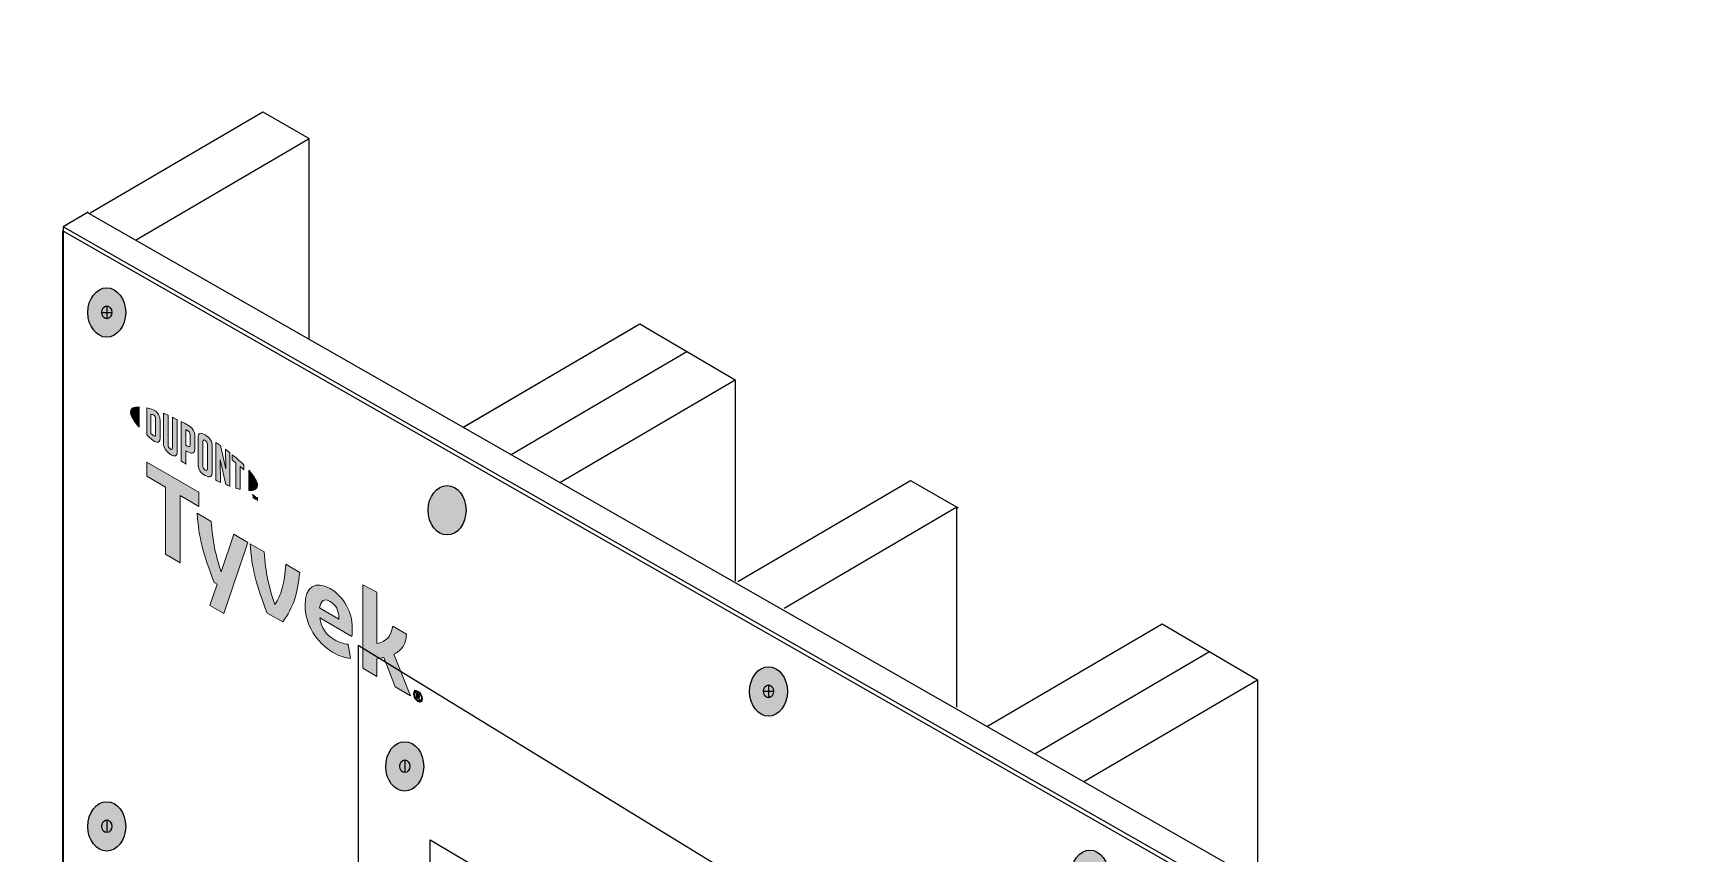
# Model space of a CAD drawing. Extents: x -1337 to 5791, y -3809 to 1769.
# Drawn here: x 4244.8 to 4566.9, y -1830.8 to -1672 of the extents above; entities that cross this region are included whole.
import ezdxf

# ---------------------------------------------------------------- set-up
doc = ezdxf.new("R2010")
doc.units = 0
doc.header["$MEASUREMENT"] = 0
doc.linetypes.add('AI-Linetype-60', pattern=[27, 18, -9])
doc.linetypes.add('AI-Linetype-63', pattern=[27, 18, -9])
for name, color, linetype, lineweight in [('G-ANNO-TTLB', 7, 'Continuous', 0), ('TYVEK', 7, 'Continuous', 0), ('WALL SCRATCH', 7, 'Continuous', 0), ('X-REF - TRACED', 7, 'Continuous', 0)]:
    doc.layers.add(name, color=color, linetype=linetype, lineweight=lineweight)

# ---------------------------------------------------------------- blocks, each defined once
blk = doc.blocks.new('Block_286')
at = {"layer": 'WALL SCRATCH', "true_color": 0x003b71, "transparency": 33554687}
h = blk.add_hatch(color=156, dxfattribs=at)
h.dxf.hatch_style = 2
edge = h.paths.add_edge_path()
edge.add_ellipse((4316.69, -1916.64), major_axis=(0, 4.78), ratio=0.766948, start_angle=0, end_angle=360)
at = {"layer": 'WALL SCRATCH', "color": 18, "lineweight": 25, "true_color": 0x080808}
for p, q in [((4316.69, -1915.38), (4316.69, -1917.84)), ((4315.72, -1916.61), (4317.67, -1916.61))]:
    blk.add_line(p, q, dxfattribs=at)
at = {"layer": 'WALL SCRATCH', "color": 8, "lineweight": 25, "true_color": 0x808080}
blk.add_lwpolyline([(4316.18, -1912.22)], dxfattribs=at)
at = {"layer": 'WALL SCRATCH', "color": 18, "lineweight": 25, "true_color": 0x000000}
blk.add_ellipse((4316.69, -1916.64), major_axis=(0, 4.78), ratio=0.766948, dxfattribs=at)
at = {"layer": 'WALL SCRATCH', "color": 18, "lineweight": 25, "true_color": 0x080808}
blk.add_ellipse((4316.69, -1916.61), major_axis=(0, 1.23), ratio=0.788846, dxfattribs=at)
blk = doc.blocks.new('Block_287')
at = {"layer": 'WALL SCRATCH', "true_color": 0x003b71, "transparency": 33554687}
h = blk.add_hatch(color=156, dxfattribs=at)
h.dxf.hatch_style = 2
edge = h.paths.add_edge_path()
edge.add_ellipse((4316.69, -1813.87), major_axis=(0, 4.78), ratio=0.766948, start_angle=0, end_angle=360)
at = {"layer": 'WALL SCRATCH', "color": 18, "lineweight": 25, "true_color": 0x080808}
blk.add_line((4316.69, -1812.6), (4316.69, -1815.07), dxfattribs=at)
at = {"layer": 'WALL SCRATCH', "color": 18, "lineweight": 25, "true_color": 0x000000}
blk.add_ellipse((4316.69, -1813.87), major_axis=(0, 4.78), ratio=0.766948, dxfattribs=at)
at = {"layer": 'WALL SCRATCH', "color": 18, "lineweight": 25, "true_color": 0x080808}
blk.add_ellipse((4316.69, -1813.84), major_axis=(0, 1.23), ratio=0.788846, dxfattribs=at)
blk = doc.blocks.new('Block_288')
at = {"layer": 'WALL SCRATCH', "true_color": 0x003b71, "transparency": 33554687}
h = blk.add_hatch(color=156, dxfattribs=at)
h.dxf.hatch_style = 2
edge = h.paths.add_edge_path()
edge.add_spline(control_points=[(4316.69, -2024.2), (4318.27, -2024.2), (4319.61, -2022.9), (4320.13, -2021.07), (4320.13, -2021.07), (4315.72, -2014.8), (4315.72, -2014.8), (4314.17, -2015.36), (4313.03, -2017.21), (4313.03, -2019.41), (4313.03, -2022.05), (4314.67, -2024.2), (4316.69, -2024.2)], knot_values=[0, 0, 0, 0, 1, 1, 1, 2, 2, 2, 3, 3, 3, 4, 4, 4, 4], degree=3, periodic=0)
at = {"layer": 'WALL SCRATCH', "color": 18, "lineweight": 25, "true_color": 0x080808}
for p, q in [((4315.72, -2019.38), (4317.67, -2019.38)), ((4316.69, -2018.15), (4316.69, -2020.62))]:
    blk.add_line(p, q, dxfattribs=at)
at = {"layer": 'WALL SCRATCH', "color": 8, "lineweight": 25, "true_color": 0x808080}
blk.add_lwpolyline([(4316.18, -2024.53)], dxfattribs=at)
at = {"layer": 'WALL SCRATCH', "color": 18, "lineweight": 25, "true_color": 0x080808}
blk.add_ellipse((4316.69, -2019.38), major_axis=(0, 1.23), ratio=0.788846, dxfattribs=at)
at = {"layer": 'WALL SCRATCH', "color": 18, "lineweight": 25, "true_color": 0x000000}
blk.add_open_spline([(4316.69, -2024.2), (4318.27, -2024.2), (4319.61, -2022.9), (4320.13, -2021.07), (4320.13, -2021.07), (4315.72, -2014.8), (4315.72, -2014.8), (4314.17, -2015.36), (4313.03, -2017.21), (4313.03, -2019.41), (4313.03, -2022.05), (4314.67, -2024.2), (4316.69, -2024.2)], degree=3, knots=[0, 0, 0, 0, 1, 1, 1, 2, 2, 2, 3, 3, 3, 4, 4, 4, 4], dxfattribs=at)
blk = doc.blocks.new('Block_285')
at = {"layer": 'WALL SCRATCH'}
for name in ['Block_287', 'Block_286', 'Block_288']:
    blk.add_blockref(name, (0, 0), dxfattribs=at)
blk = doc.blocks.new('Block_284')
at = {"layer": 'WALL SCRATCH'}
blk.add_blockref('Block_285', (0, 0), dxfattribs=at)
blk = doc.blocks.new('Block_299')
at = {"layer": 'WALL SCRATCH', "true_color": 0x003b71, "transparency": 33554687}
h = blk.add_hatch(color=156, dxfattribs=at)
h.dxf.hatch_style = 2
edge = h.paths.add_edge_path()
edge.add_ellipse((4316.69, -1916.64), major_axis=(0, 4.78), ratio=0.766948, start_angle=0, end_angle=360)
at = {"layer": 'WALL SCRATCH', "color": 18, "lineweight": 25, "true_color": 0x080808}
for p, q in [((4316.69, -1915.38), (4316.69, -1917.84)), ((4315.72, -1916.61), (4317.67, -1916.61))]:
    blk.add_line(p, q, dxfattribs=at)
at = {"layer": 'WALL SCRATCH', "color": 8, "lineweight": 25, "true_color": 0x808080}
blk.add_lwpolyline([(4316.18, -1912.22)], dxfattribs=at)
at = {"layer": 'WALL SCRATCH', "color": 18, "lineweight": 25, "true_color": 0x000000}
blk.add_ellipse((4316.69, -1916.64), major_axis=(0, 4.78), ratio=0.766948, dxfattribs=at)
at = {"layer": 'WALL SCRATCH', "color": 18, "lineweight": 25, "true_color": 0x080808}
blk.add_ellipse((4316.69, -1916.61), major_axis=(0, 1.23), ratio=0.788846, dxfattribs=at)
blk = doc.blocks.new('Block_300')
at = {"layer": 'WALL SCRATCH', "true_color": 0x003b71, "transparency": 33554687}
h = blk.add_hatch(color=156, dxfattribs=at)
h.dxf.hatch_style = 2
edge = h.paths.add_edge_path()
edge.add_ellipse((4316.69, -1813.87), major_axis=(0, 4.78), ratio=0.766948, start_angle=0, end_angle=360)
at = {"layer": 'WALL SCRATCH', "color": 18, "lineweight": 25, "true_color": 0x080808}
blk.add_line((4316.69, -1812.6), (4316.69, -1815.07), dxfattribs=at)
at = {"layer": 'WALL SCRATCH', "color": 18, "lineweight": 25, "true_color": 0x000000}
blk.add_ellipse((4316.69, -1813.87), major_axis=(0, 4.78), ratio=0.766948, dxfattribs=at)
at = {"layer": 'WALL SCRATCH', "color": 18, "lineweight": 25, "true_color": 0x080808}
blk.add_ellipse((4316.69, -1813.84), major_axis=(0, 1.23), ratio=0.788846, dxfattribs=at)
blk = doc.blocks.new('Block_301')
at = {"layer": 'WALL SCRATCH', "true_color": 0x003b71, "transparency": 33554687}
h = blk.add_hatch(color=156, dxfattribs=at)
h.dxf.hatch_style = 2
edge = h.paths.add_edge_path()
edge.add_spline(control_points=[(4316.69, -2024.2), (4318.27, -2024.2), (4319.61, -2022.9), (4320.13, -2021.07), (4320.13, -2021.07), (4315.72, -2014.8), (4315.72, -2014.8), (4314.17, -2015.36), (4313.03, -2017.21), (4313.03, -2019.41), (4313.03, -2022.05), (4314.67, -2024.2), (4316.69, -2024.2)], knot_values=[0, 0, 0, 0, 1, 1, 1, 2, 2, 2, 3, 3, 3, 4, 4, 4, 4], degree=3, periodic=0)
at = {"layer": 'WALL SCRATCH', "color": 18, "lineweight": 25, "true_color": 0x080808}
for p, q in [((4315.72, -2019.38), (4317.67, -2019.38)), ((4316.69, -2018.15), (4316.69, -2020.62))]:
    blk.add_line(p, q, dxfattribs=at)
at = {"layer": 'WALL SCRATCH', "color": 8, "lineweight": 25, "true_color": 0x808080}
blk.add_lwpolyline([(4316.18, -2024.53)], dxfattribs=at)
at = {"layer": 'WALL SCRATCH', "color": 18, "lineweight": 25, "true_color": 0x080808}
blk.add_ellipse((4316.69, -2019.38), major_axis=(0, 1.23), ratio=0.788846, dxfattribs=at)
at = {"layer": 'WALL SCRATCH', "color": 18, "lineweight": 25, "true_color": 0x000000}
blk.add_open_spline([(4316.69, -2024.2), (4318.27, -2024.2), (4319.61, -2022.9), (4320.13, -2021.07), (4320.13, -2021.07), (4315.72, -2014.8), (4315.72, -2014.8), (4314.17, -2015.36), (4313.03, -2017.21), (4313.03, -2019.41), (4313.03, -2022.05), (4314.67, -2024.2), (4316.69, -2024.2)], degree=3, knots=[0, 0, 0, 0, 1, 1, 1, 2, 2, 2, 3, 3, 3, 4, 4, 4, 4], dxfattribs=at)
blk = doc.blocks.new('Block_298')
at = {"layer": 'WALL SCRATCH'}
for name in ['Block_300', 'Block_299', 'Block_301']:
    blk.add_blockref(name, (0, 0), dxfattribs=at)
blk = doc.blocks.new('Block_297')
at = {"layer": 'WALL SCRATCH'}
blk.add_blockref('Block_298', (0, 0), dxfattribs=at)
blk = doc.blocks.new('Block_573')
at = {"layer": 'TYVEK', "true_color": 0x003b71, "transparency": 33554687}
h = blk.add_hatch(color=156, dxfattribs=at)
h.dxf.hatch_style = 2
edge = h.paths.add_edge_path()
edge.add_ellipse((4449.29, -1834.86), major_axis=(0, 4.78), ratio=0.766948, start_angle=0, end_angle=360)
at = {"layer": 'TYVEK', "color": 18, "lineweight": 25, "true_color": 0x000000}
for p, q in [((4448.32, -1834.83), (4450.26, -1834.83)), ((4449.29, -1833.59), (4449.29, -1836.06))]:
    blk.add_line(p, q, dxfattribs=at)
for centre, major_axis, ratio in [((4449.29, -1834.86), (0, 4.78), 0.766948), ((4449.29, -1834.83), (0, 1.23), 0.788846)]:
    blk.add_ellipse(centre, major_axis=major_axis, ratio=ratio, dxfattribs=at)
blk = doc.blocks.new('Block_574')
at = {"layer": 'TYVEK', "true_color": 0x003b71, "transparency": 33554687}
h = blk.add_hatch(color=156, dxfattribs=at)
h.dxf.hatch_style = 2
edge = h.paths.add_edge_path()
edge.add_ellipse((4387.09, -1799.37), major_axis=(0, 4.78), ratio=0.766948, start_angle=0, end_angle=360)
at = {"layer": 'TYVEK', "color": 18, "lineweight": 25, "true_color": 0x000000}
for p, q in [((4386.12, -1799.34), (4388.06, -1799.34)), ((4387.09, -1798.11), (4387.09, -1800.58))]:
    blk.add_line(p, q, dxfattribs=at)
blk.add_lwpolyline([(4386.58, -1795.01)], dxfattribs=at)
for centre, major_axis, ratio in [((4387.09, -1799.37), (0, 4.78), 0.766948), ((4387.09, -1799.34), (0, 1.23), 0.788846)]:
    blk.add_ellipse(centre, major_axis=major_axis, ratio=ratio, dxfattribs=at)
blk = doc.blocks.new('Block_575')
at = {"layer": 'TYVEK', "true_color": 0x003b71, "transparency": 33554687}
h = blk.add_hatch(color=156, dxfattribs=at)
h.dxf.hatch_style = 2
edge = h.paths.add_edge_path()
edge.add_ellipse((4259.02, -1726.03), major_axis=(0, 4.78), ratio=0.766948, start_angle=0, end_angle=360)
at = {"layer": 'TYVEK', "color": 18, "lineweight": 25, "true_color": 0x000000}
for p, q in [((4258.05, -1726), (4260, -1726)), ((4259.02, -1724.76), (4259.02, -1727.23))]:
    blk.add_line(p, q, dxfattribs=at)
for centre, major_axis, ratio in [((4259.02, -1726.03), (0, 4.78), 0.766948), ((4259.02, -1726), (0, 1.23), 0.788846)]:
    blk.add_ellipse(centre, major_axis=major_axis, ratio=ratio, dxfattribs=at)
blk = doc.blocks.new('Block_578')
at = {"layer": 'TYVEK', "true_color": 0x003b71, "transparency": 33554687}
h = blk.add_hatch(color=156, dxfattribs=at)
h.dxf.hatch_style = 2
edge = h.paths.add_edge_path()
edge.add_ellipse((4259.02, -1825.48), major_axis=(0, 4.78), ratio=0.766948, start_angle=0, end_angle=360)
at = {"layer": 'TYVEK', "color": 18, "lineweight": 25, "true_color": 0x000000}
blk.add_line((4259.02, -1824.22), (4259.02, -1826.69), dxfattribs=at)
for centre, major_axis, ratio in [((4259.02, -1825.48), (0, 4.78), 0.766948), ((4259.02, -1825.45), (0, 1.23), 0.788846)]:
    blk.add_ellipse(centre, major_axis=major_axis, ratio=ratio, dxfattribs=at)
blk = doc.blocks.new('Block_807')
at = {"layer": 'X-REF - TRACED', "true_color": 0x848484, "transparency": 33554687}
h = blk.add_hatch(color=252, dxfattribs=at)
h.dxf.hatch_style = 2
edge = h.paths.add_edge_path()
edge.add_spline(control_points=[(4263.61, -1745.28), (4263.61, -1746), (4264.22, -1747.03), (4265.28, -1748.23), (4265.28, -1748.23), (4265.28, -1744.29), (4265.28, -1744.29), (4264.22, -1744.25), (4263.61, -1744.56), (4263.61, -1745.28)], knot_values=[0, 0, 0, 0, 1, 1, 1, 2, 2, 2, 3, 3, 3, 3], degree=3, periodic=0)
h = blk.add_hatch(color=252, dxfattribs=at)
h.dxf.hatch_style = 2
edge = h.paths.add_edge_path()
edge.add_spline(control_points=[(4268.49, -1749.71), (4268.49, -1750.01), (4268.33, -1750.02), (4268.14, -1749.91), (4267.99, -1749.83), (4267.77, -1749.63), (4267.58, -1749.47), (4267.58, -1749.47), (4267.58, -1745.7), (4267.58, -1745.7), (4267.77, -1745.75), (4267.99, -1745.82), (4268.14, -1745.91), (4268.33, -1746.02), (4268.49, -1746.21), (4268.49, -1746.51), (4268.49, -1746.51), (4268.49, -1749.71), (4268.49, -1749.71)], knot_values=[0, 0, 0, 0, 1, 1, 1, 2, 2, 2, 3, 3, 3, 4, 4, 4, 5, 5, 5, 6, 6, 6, 6], degree=3, periodic=0)
edge = h.paths.add_edge_path()
edge.add_spline(control_points=[(4268.27, -1744.99), (4267.97, -1744.82), (4267.54, -1744.67), (4266.76, -1744.5), (4266.76, -1744.5), (4266.76, -1749.72), (4266.76, -1749.72), (4267.44, -1750.36), (4267.97, -1750.8), (4268.27, -1750.97), (4268.95, -1751.37), (4269.34, -1751.11), (4269.34, -1750.34), (4269.34, -1750.34), (4269.34, -1746.87), (4269.34, -1746.87), (4269.34, -1746.09), (4268.95, -1745.39), (4268.27, -1744.99)], knot_values=[0, 0, 0, 0, 1, 1, 1, 2, 2, 2, 3, 3, 3, 4, 4, 4, 5, 5, 5, 6, 6, 6, 6], degree=3, periodic=0)
h = blk.add_hatch(color=252, dxfattribs=at)
h.dxf.hatch_style = 2
edge = h.paths.add_edge_path()
edge.add_spline(control_points=[(4271.73, -1752.2), (4271.73, -1752.5), (4271.64, -1752.64), (4271.31, -1752.4), (4270.99, -1752.17), (4270.9, -1751.96), (4270.9, -1751.6), (4270.9, -1751.6), (4270.9, -1745.92), (4270.9, -1745.92), (4270.69, -1745.82), (4270.21, -1745.62), (4270, -1745.54), (4270, -1745.54), (4270, -1751.29), (4270, -1751.29), (4270, -1752.21), (4270.39, -1752.79), (4271.31, -1753.44), (4272.15, -1754.04), (4272.67, -1753.85), (4272.67, -1752.83), (4272.67, -1752.83), (4272.67, -1746.75), (4272.67, -1746.75), (4272.49, -1746.66), (4271.92, -1746.38), (4271.73, -1746.3), (4271.73, -1746.3), (4271.73, -1752.2), (4271.73, -1752.2)], knot_values=[0, 0, 0, 0, 1, 1, 1, 2, 2, 2, 3, 3, 3, 4, 4, 4, 5, 5, 5, 6, 6, 6, 7, 7, 7, 8, 8, 8, 9, 9, 9, 10, 10, 10, 10], degree=3, periodic=0)
h = blk.add_hatch(color=252, dxfattribs=at)
h.dxf.hatch_style = 2
edge = h.paths.add_edge_path()
edge.add_spline(control_points=[(4275.15, -1751.67), (4275.15, -1752), (4275.05, -1752.11), (4274.67, -1751.89), (4274.67, -1751.89), (4274.34, -1751.7), (4274.34, -1751.7), (4274.34, -1751.7), (4274.34, -1748.68), (4274.34, -1748.68), (4274.49, -1748.76), (4274.57, -1748.8), (4274.65, -1748.85), (4275.07, -1749.09), (4275.15, -1749.32), (4275.15, -1749.65), (4275.15, -1749.65), (4275.15, -1751.67), (4275.15, -1751.67)], knot_values=[0, 0, 0, 0, 1, 1, 1, 2, 2, 2, 3, 3, 3, 4, 4, 4, 5, 5, 5, 6, 6, 6, 6], degree=3, periodic=0)
edge = h.paths.add_edge_path()
edge.add_spline(control_points=[(4274.71, -1747.81), (4274.55, -1747.72), (4273.95, -1747.4), (4273.4, -1747.12), (4273.4, -1747.12), (4273.4, -1754.77), (4273.4, -1754.77), (4273.59, -1754.89), (4274.08, -1755.2), (4274.34, -1755.36), (4274.34, -1755.36), (4274.34, -1752.77), (4274.34, -1752.77), (4274.34, -1752.77), (4274.71, -1752.98), (4274.71, -1752.98), (4275.69, -1753.54), (4276.1, -1753.27), (4276.1, -1752.3), (4276.1, -1752.3), (4276.1, -1750.04), (4276.1, -1750.04), (4276.1, -1749.09), (4275.64, -1748.35), (4274.71, -1747.81)], knot_values=[0, 0, 0, 0, 1, 1, 1, 2, 2, 2, 3, 3, 3, 4, 4, 4, 5, 5, 5, 6, 6, 6, 7, 7, 7, 8, 8, 8, 8], degree=3, periodic=0)
h = blk.add_hatch(color=252, dxfattribs=at)
h.dxf.hatch_style = 2
edge = h.paths.add_edge_path()
edge.add_spline(control_points=[(4278.5, -1756.28), (4278.5, -1756.58), (4278.41, -1756.69), (4278.08, -1756.51), (4277.74, -1756.32), (4277.65, -1756.1), (4277.65, -1755.79), (4277.65, -1755.79), (4277.65, -1751.01), (4277.65, -1751.01), (4277.65, -1750.7), (4277.74, -1750.58), (4278.08, -1750.79), (4278.41, -1750.99), (4278.5, -1751.2), (4278.5, -1751.51), (4278.5, -1751.51), (4278.5, -1756.28), (4278.5, -1756.28)], knot_values=[0, 0, 0, 0, 1, 1, 1, 2, 2, 2, 3, 3, 3, 4, 4, 4, 5, 5, 5, 6, 6, 6, 6], degree=3, periodic=0)
edge = h.paths.add_edge_path()
edge.add_spline(control_points=[(4278.08, -1749.72), (4277.21, -1749.17), (4276.7, -1749.31), (4276.7, -1750.32), (4276.7, -1750.32), (4276.7, -1755.32), (4276.7, -1755.32), (4276.7, -1756.39), (4277.16, -1757.1), (4278.08, -1757.58), (4278.98, -1758.06), (4279.45, -1757.93), (4279.45, -1756.8), (4279.45, -1756.8), (4279.45, -1752.02), (4279.45, -1752.02), (4279.45, -1750.95), (4279.03, -1750.32), (4278.08, -1749.72)], knot_values=[0, 0, 0, 0, 1, 1, 1, 2, 2, 2, 3, 3, 3, 4, 4, 4, 5, 5, 5, 6, 6, 6, 6], degree=3, periodic=0)
h = blk.add_hatch(color=252, dxfattribs=at)
h.dxf.hatch_style = 2
edge = h.paths.add_edge_path()
edge.add_spline(control_points=[(4282.05, -1756.28), (4282.05, -1756.28), (4281.01, -1751.78), (4281.01, -1751.78), (4280.73, -1751.58), (4280.39, -1751.34), (4280.12, -1751.16), (4280.12, -1751.16), (4280.12, -1758.5), (4280.12, -1758.5), (4280.31, -1758.59), (4280.78, -1758.8), (4281.03, -1758.9), (4281.03, -1758.9), (4280.95, -1754.53), (4280.95, -1754.53), (4280.95, -1754.53), (4282.05, -1759.33), (4282.05, -1759.33), (4282.29, -1759.42), (4282.63, -1759.55), (4282.85, -1759.63), (4282.85, -1759.63), (4282.85, -1753.18), (4282.85, -1753.18), (4282.62, -1752.99), (4282.19, -1752.66), (4281.99, -1752.51), (4281.99, -1752.51), (4282.05, -1756.28), (4282.05, -1756.28)], knot_values=[0, 0, 0, 0, 1, 1, 1, 2, 2, 2, 3, 3, 3, 4, 4, 4, 5, 5, 5, 6, 6, 6, 7, 7, 7, 8, 8, 8, 9, 9, 9, 10, 10, 10, 10], degree=3, periodic=0)
h = blk.add_hatch(color=252, dxfattribs=at)
h.dxf.hatch_style = 2
edge = h.paths.add_edge_path()
edge.add_spline(control_points=[(4283.32, -1754.57), (4283.55, -1754.76), (4283.78, -1754.94), (4284, -1755.12), (4284, -1755.12), (4284, -1760.01), (4284, -1760.01), (4284.21, -1760.07), (4284.59, -1760.18), (4284.84, -1760.24), (4284.84, -1760.24), (4284.84, -1755.84), (4284.84, -1755.84), (4285.09, -1756.05), (4285.32, -1756.26), (4285.53, -1756.45), (4285.53, -1756.45), (4285.53, -1755.51), (4285.53, -1755.51), (4284.86, -1754.86), (4284.15, -1754.23), (4283.32, -1753.55), (4283.32, -1753.55), (4283.32, -1754.57), (4283.32, -1754.57)], knot_values=[0, 0, 0, 0, 1, 1, 1, 2, 2, 2, 3, 3, 3, 4, 4, 4, 5, 5, 5, 6, 6, 6, 7, 7, 7, 8, 8, 8, 8], degree=3, periodic=0)
h = blk.add_hatch(color=252, dxfattribs=at)
h.dxf.hatch_style = 2
edge = h.paths.add_edge_path()
edge.add_spline(control_points=[(4288.21, -1759.49), (4288.21, -1760.21), (4287.6, -1760.53), (4286.53, -1760.5), (4286.53, -1760.5), (4286.53, -1756.55), (4286.53, -1756.55), (4287.6, -1757.75), (4288.21, -1758.77), (4288.21, -1759.49)], knot_values=[0, 0, 0, 0, 1, 1, 1, 2, 2, 2, 3, 3, 3, 3], degree=3, periodic=0)
h = blk.add_hatch(color=252, dxfattribs=at)
h.dxf.hatch_style = 2
edge = h.paths.add_edge_path()
edge.add_spline(control_points=[(4287.71, -1761.57), (4287.71, -1761.57), (4287.82, -1761.63), (4287.82, -1761.63), (4287.82, -1761.63), (4287.97, -1761.99), (4287.97, -1761.99), (4287.97, -1761.99), (4288.11, -1761.8), (4288.11, -1761.8), (4288.11, -1761.8), (4288.21, -1761.86), (4288.21, -1761.86), (4288.21, -1761.86), (4288.21, -1762.43), (4288.21, -1762.43), (4288.21, -1762.43), (4288.12, -1762.38), (4288.12, -1762.38), (4288.12, -1762.38), (4288.12, -1761.97), (4288.12, -1761.97), (4288.12, -1761.97), (4287.97, -1762.15), (4287.97, -1762.15), (4287.97, -1762.15), (4287.96, -1762.15), (4287.96, -1762.15), (4287.96, -1762.15), (4287.81, -1761.79), (4287.81, -1761.79), (4287.81, -1761.79), (4287.81, -1762.19), (4287.81, -1762.19), (4287.81, -1762.19), (4287.71, -1762.14), (4287.71, -1762.14), (4287.71, -1762.14), (4287.71, -1761.57), (4287.71, -1761.57)], knot_values=[0, 0, 0, 0, 1, 1, 1, 2, 2, 2, 3, 3, 3, 4, 4, 4, 5, 5, 5, 6, 6, 6, 7, 7, 7, 8, 8, 8, 9, 9, 9, 10, 10, 10, 11, 11, 11, 12, 12, 12, 13, 13, 13, 13], degree=3, periodic=0)
edge = h.paths.add_edge_path()
edge.add_spline(control_points=[(4287.36, -1761.47), (4287.36, -1761.47), (4287.21, -1761.38), (4287.21, -1761.38), (4287.21, -1761.38), (4287.21, -1761.28), (4287.21, -1761.28), (4287.21, -1761.28), (4287.61, -1761.51), (4287.61, -1761.51), (4287.61, -1761.51), (4287.61, -1761.61), (4287.61, -1761.61), (4287.61, -1761.61), (4287.46, -1761.52), (4287.46, -1761.52), (4287.46, -1761.52), (4287.46, -1761.99), (4287.46, -1761.99), (4287.46, -1761.99), (4287.36, -1761.94), (4287.36, -1761.94), (4287.36, -1761.94), (4287.36, -1761.47), (4287.36, -1761.47)], knot_values=[0, 0, 0, 0, 1, 1, 1, 2, 2, 2, 3, 3, 3, 4, 4, 4, 5, 5, 5, 6, 6, 6, 7, 7, 7, 8, 8, 8, 8], degree=3, periodic=0)
at = {"layer": 'X-REF - TRACED'}
for points, knots in [([(4263.61, -1745.28), (4263.61, -1746), (4264.22, -1747.03), (4265.28, -1748.23), (4265.28, -1748.23), (4265.28, -1744.29), (4265.28, -1744.29), (4264.22, -1744.25), (4263.61, -1744.56), (4263.61, -1745.28)], [0, 0, 0, 0, 1, 1, 1, 2, 2, 2, 3, 3, 3, 3]), ([(4268.27, -1744.99), (4267.97, -1744.82), (4267.54, -1744.67), (4266.76, -1744.5), (4266.76, -1744.5), (4266.76, -1749.72), (4266.76, -1749.72), (4267.44, -1750.36), (4267.97, -1750.8), (4268.27, -1750.97), (4268.95, -1751.37), (4269.34, -1751.11), (4269.34, -1750.34), (4269.34, -1750.34), (4269.34, -1746.87), (4269.34, -1746.87), (4269.34, -1746.09), (4268.95, -1745.39), (4268.27, -1744.99)], [0, 0, 0, 0, 1, 1, 1, 2, 2, 2, 3, 3, 3, 4, 4, 4, 5, 5, 5, 6, 6, 6, 6]), ([(4268.49, -1749.71), (4268.49, -1750.01), (4268.33, -1750.02), (4268.14, -1749.91), (4267.99, -1749.83), (4267.77, -1749.63), (4267.58, -1749.47), (4267.58, -1749.47), (4267.58, -1745.7), (4267.58, -1745.7), (4267.77, -1745.75), (4267.99, -1745.82), (4268.14, -1745.91), (4268.33, -1746.02), (4268.49, -1746.21), (4268.49, -1746.51), (4268.49, -1746.51), (4268.49, -1749.71), (4268.49, -1749.71)], [0, 0, 0, 0, 1, 1, 1, 2, 2, 2, 3, 3, 3, 4, 4, 4, 5, 5, 5, 6, 6, 6, 6]), ([(4271.73, -1752.2), (4271.73, -1752.5), (4271.64, -1752.64), (4271.31, -1752.4), (4270.99, -1752.17), (4270.9, -1751.96), (4270.9, -1751.6), (4270.9, -1751.6), (4270.9, -1745.92), (4270.9, -1745.92), (4270.69, -1745.82), (4270.21, -1745.62), (4270, -1745.54), (4270, -1745.54), (4270, -1751.29), (4270, -1751.29), (4270, -1752.21), (4270.39, -1752.79), (4271.31, -1753.44), (4272.15, -1754.04), (4272.67, -1753.85), (4272.67, -1752.83), (4272.67, -1752.83), (4272.67, -1746.75), (4272.67, -1746.75), (4272.49, -1746.66), (4271.92, -1746.38), (4271.73, -1746.3), (4271.73, -1746.3), (4271.73, -1752.2), (4271.73, -1752.2)], [0, 0, 0, 0, 1, 1, 1, 2, 2, 2, 3, 3, 3, 4, 4, 4, 5, 5, 5, 6, 6, 6, 7, 7, 7, 8, 8, 8, 9, 9, 9, 10, 10, 10, 10]), ([(4274.71, -1747.81), (4274.55, -1747.72), (4273.95, -1747.4), (4273.4, -1747.12), (4273.4, -1747.12), (4273.4, -1754.77), (4273.4, -1754.77), (4273.59, -1754.89), (4274.08, -1755.2), (4274.34, -1755.36), (4274.34, -1755.36), (4274.34, -1752.77), (4274.34, -1752.77), (4274.34, -1752.77), (4274.71, -1752.98), (4274.71, -1752.98), (4275.69, -1753.54), (4276.1, -1753.27), (4276.1, -1752.3), (4276.1, -1752.3), (4276.1, -1750.04), (4276.1, -1750.04), (4276.1, -1749.09), (4275.64, -1748.35), (4274.71, -1747.81)], [0, 0, 0, 0, 1, 1, 1, 2, 2, 2, 3, 3, 3, 4, 4, 4, 5, 5, 5, 6, 6, 6, 7, 7, 7, 8, 8, 8, 8]), ([(4275.15, -1751.67), (4275.15, -1752), (4275.05, -1752.11), (4274.67, -1751.89), (4274.67, -1751.89), (4274.34, -1751.7), (4274.34, -1751.7), (4274.34, -1751.7), (4274.34, -1748.68), (4274.34, -1748.68), (4274.49, -1748.76), (4274.57, -1748.8), (4274.65, -1748.85), (4275.07, -1749.09), (4275.15, -1749.32), (4275.15, -1749.65), (4275.15, -1749.65), (4275.15, -1751.67), (4275.15, -1751.67)], [0, 0, 0, 0, 1, 1, 1, 2, 2, 2, 3, 3, 3, 4, 4, 4, 5, 5, 5, 6, 6, 6, 6]), ([(4278.08, -1749.72), (4277.21, -1749.17), (4276.7, -1749.31), (4276.7, -1750.32), (4276.7, -1750.32), (4276.7, -1755.32), (4276.7, -1755.32), (4276.7, -1756.39), (4277.16, -1757.1), (4278.08, -1757.58), (4278.98, -1758.06), (4279.45, -1757.93), (4279.45, -1756.8), (4279.45, -1756.8), (4279.45, -1752.02), (4279.45, -1752.02), (4279.45, -1750.95), (4279.03, -1750.32), (4278.08, -1749.72)], [0, 0, 0, 0, 1, 1, 1, 2, 2, 2, 3, 3, 3, 4, 4, 4, 5, 5, 5, 6, 6, 6, 6]), ([(4278.5, -1756.28), (4278.5, -1756.58), (4278.41, -1756.69), (4278.08, -1756.51), (4277.74, -1756.32), (4277.65, -1756.1), (4277.65, -1755.79), (4277.65, -1755.79), (4277.65, -1751.01), (4277.65, -1751.01), (4277.65, -1750.7), (4277.74, -1750.58), (4278.08, -1750.79), (4278.41, -1750.99), (4278.5, -1751.2), (4278.5, -1751.51), (4278.5, -1751.51), (4278.5, -1756.28), (4278.5, -1756.28)], [0, 0, 0, 0, 1, 1, 1, 2, 2, 2, 3, 3, 3, 4, 4, 4, 5, 5, 5, 6, 6, 6, 6]), ([(4282.05, -1756.28), (4282.05, -1756.28), (4281.01, -1751.78), (4281.01, -1751.78), (4280.73, -1751.58), (4280.39, -1751.34), (4280.12, -1751.16), (4280.12, -1751.16), (4280.12, -1758.5), (4280.12, -1758.5), (4280.31, -1758.59), (4280.78, -1758.8), (4281.03, -1758.9), (4281.03, -1758.9), (4280.95, -1754.53), (4280.95, -1754.53), (4280.95, -1754.53), (4282.05, -1759.33), (4282.05, -1759.33), (4282.29, -1759.42), (4282.63, -1759.55), (4282.85, -1759.63), (4282.85, -1759.63), (4282.85, -1753.18), (4282.85, -1753.18), (4282.62, -1752.99), (4282.19, -1752.66), (4281.99, -1752.51), (4281.99, -1752.51), (4282.05, -1756.28), (4282.05, -1756.28)], [0, 0, 0, 0, 1, 1, 1, 2, 2, 2, 3, 3, 3, 4, 4, 4, 5, 5, 5, 6, 6, 6, 7, 7, 7, 8, 8, 8, 9, 9, 9, 10, 10, 10, 10]), ([(4283.32, -1754.57), (4283.55, -1754.76), (4283.78, -1754.94), (4284, -1755.12), (4284, -1755.12), (4284, -1760.01), (4284, -1760.01), (4284.21, -1760.07), (4284.59, -1760.18), (4284.84, -1760.24), (4284.84, -1760.24), (4284.84, -1755.84), (4284.84, -1755.84), (4285.09, -1756.05), (4285.32, -1756.26), (4285.53, -1756.45), (4285.53, -1756.45), (4285.53, -1755.51), (4285.53, -1755.51), (4284.86, -1754.86), (4284.15, -1754.23), (4283.32, -1753.55), (4283.32, -1753.55), (4283.32, -1754.57), (4283.32, -1754.57)], [0, 0, 0, 0, 1, 1, 1, 2, 2, 2, 3, 3, 3, 4, 4, 4, 5, 5, 5, 6, 6, 6, 7, 7, 7, 8, 8, 8, 8]), ([(4288.21, -1759.49), (4288.21, -1760.21), (4287.6, -1760.53), (4286.53, -1760.5), (4286.53, -1760.5), (4286.53, -1756.55), (4286.53, -1756.55), (4287.6, -1757.75), (4288.21, -1758.77), (4288.21, -1759.49)], [0, 0, 0, 0, 1, 1, 1, 2, 2, 2, 3, 3, 3, 3]), ([(4287.36, -1761.47), (4287.36, -1761.47), (4287.21, -1761.38), (4287.21, -1761.38), (4287.21, -1761.38), (4287.21, -1761.28), (4287.21, -1761.28), (4287.21, -1761.28), (4287.61, -1761.51), (4287.61, -1761.51), (4287.61, -1761.51), (4287.61, -1761.61), (4287.61, -1761.61), (4287.61, -1761.61), (4287.46, -1761.52), (4287.46, -1761.52), (4287.46, -1761.52), (4287.46, -1761.99), (4287.46, -1761.99), (4287.46, -1761.99), (4287.36, -1761.94), (4287.36, -1761.94), (4287.36, -1761.94), (4287.36, -1761.47), (4287.36, -1761.47)], [0, 0, 0, 0, 1, 1, 1, 2, 2, 2, 3, 3, 3, 4, 4, 4, 5, 5, 5, 6, 6, 6, 7, 7, 7, 8, 8, 8, 8]), ([(4287.71, -1761.57), (4287.71, -1761.57), (4287.82, -1761.63), (4287.82, -1761.63), (4287.82, -1761.63), (4287.97, -1761.99), (4287.97, -1761.99), (4287.97, -1761.99), (4288.11, -1761.8), (4288.11, -1761.8), (4288.11, -1761.8), (4288.21, -1761.86), (4288.21, -1761.86), (4288.21, -1761.86), (4288.21, -1762.43), (4288.21, -1762.43), (4288.21, -1762.43), (4288.12, -1762.38), (4288.12, -1762.38), (4288.12, -1762.38), (4288.12, -1761.97), (4288.12, -1761.97), (4288.12, -1761.97), (4287.97, -1762.15), (4287.97, -1762.15), (4287.97, -1762.15), (4287.96, -1762.15), (4287.96, -1762.15), (4287.96, -1762.15), (4287.81, -1761.79), (4287.81, -1761.79), (4287.81, -1761.79), (4287.81, -1762.19), (4287.81, -1762.19), (4287.81, -1762.19), (4287.71, -1762.14), (4287.71, -1762.14), (4287.71, -1762.14), (4287.71, -1761.57), (4287.71, -1761.57)], [0, 0, 0, 0, 1, 1, 1, 2, 2, 2, 3, 3, 3, 4, 4, 4, 5, 5, 5, 6, 6, 6, 7, 7, 7, 8, 8, 8, 9, 9, 9, 10, 10, 10, 11, 11, 11, 12, 12, 12, 13, 13, 13, 13])]:
    blk.add_open_spline(points, degree=3, knots=knots, dxfattribs=at)
blk = doc.blocks.new('Block_811')
at = {"layer": 'X-REF - TRACED', "true_color": 0x848484, "transparency": 33554687}
h = blk.add_hatch(color=252, dxfattribs=at)
h.dxf.hatch_style = 2
h.paths.add_polyline_path([(4276.86, -1760.81), (4266.76, -1754.98), (4266.76, -1757.73), (4270.41, -1759.83), (4270.41, -1772.83), (4273.21, -1774.45), (4273.21, -1761.45), (4276.86, -1763.56)])
h = blk.add_hatch(color=252, dxfattribs=at)
h.dxf.hatch_style = 2
edge = h.paths.add_edge_path()
edge.add_spline(control_points=[(4293.65, -1774.76), (4293.48, -1778.5), (4292.73, -1780.68), (4291.57, -1782.55), (4290.46, -1779.37), (4289.73, -1776.34), (4289.51, -1772.37), (4289.51, -1772.37), (4286.79, -1770.79), (4286.79, -1770.79), (4287.08, -1775.48), (4287.96, -1778.89), (4290.08, -1784.19), (4290.08, -1784.19), (4293.08, -1785.92), (4293.08, -1785.92), (4295.12, -1783.03), (4295.97, -1780.61), (4296.36, -1776.32), (4296.36, -1776.32), (4293.65, -1774.76), (4293.65, -1774.76)], knot_values=[0, 0, 0, 0, 1, 1, 1, 2, 2, 2, 3, 3, 3, 4, 4, 4, 5, 5, 5, 6, 6, 6, 7, 7, 7, 7], degree=3, periodic=0)
h = blk.add_hatch(color=252, dxfattribs=at)
h.dxf.hatch_style = 2
edge = h.paths.add_edge_path()
edge.add_spline(control_points=[(4300.22, -1783.21), (4300.22, -1783.21), (4303.95, -1785.36), (4303.95, -1785.36), (4303.95, -1785.36), (4303.95, -1785.09), (4303.95, -1785.09), (4303.95, -1783.83), (4303.36, -1782.57), (4302.28, -1781.94), (4301.14, -1781.29), (4300.4, -1781.78), (4300.22, -1783.21)], knot_values=[0, 0, 0, 0, 1, 1, 1, 2, 2, 2, 3, 3, 3, 4, 4, 4, 4], degree=3, periodic=0)
edge = h.paths.add_edge_path()
edge.add_spline(control_points=[(4306.17, -1792.98), (4305.3, -1792.93), (4304.03, -1792.51), (4302.73, -1791.76), (4299.58, -1789.94), (4297.42, -1786.4), (4297.42, -1782.67), (4297.42, -1779.09), (4299.4, -1777.81), (4302.28, -1779.47), (4304.85, -1780.95), (4306.54, -1784.02), (4306.54, -1787.03), (4306.54, -1787.71), (4306.5, -1788.27), (4306.46, -1788.7), (4306.46, -1788.7), (4300.26, -1785.12), (4300.26, -1785.12), (4300.52, -1787.06), (4301.44, -1788.4), (4303.01, -1789.31), (4303.97, -1789.87), (4304.89, -1790.15), (4305.73, -1790.23), (4305.73, -1790.23), (4306.17, -1792.98), (4306.17, -1792.98)], knot_values=[0, 0, 0, 0, 1, 1, 1, 2, 2, 2, 3, 3, 3, 4, 4, 4, 5, 5, 5, 6, 6, 6, 7, 7, 7, 8, 8, 8, 9, 9, 9, 9], degree=3, periodic=0)
h = blk.add_hatch(color=252, dxfattribs=at)
h.dxf.hatch_style = 2
edge = h.paths.add_edge_path()
edge.add_spline(control_points=[(4314.56, -1792.18), (4314.56, -1792.18), (4317.82, -1800.2), (4317.82, -1800.2), (4317.82, -1800.2), (4314.87, -1798.5), (4314.87, -1798.5), (4314.87, -1798.5), (4312.62, -1792.81), (4312.62, -1792.81), (4312.21, -1792.91), (4311.77, -1793), (4311.3, -1793.07), (4311.3, -1793.07), (4311.3, -1796.44), (4311.3, -1796.44), (4311.3, -1796.44), (4308.6, -1794.88), (4308.6, -1794.88), (4308.6, -1794.88), (4308.6, -1778.75), (4308.6, -1778.75), (4308.6, -1778.75), (4311.3, -1780.16), (4311.3, -1780.16), (4311.3, -1780.16), (4311.3, -1790.08), (4311.3, -1790.08), (4313.15, -1789.77), (4314.05, -1788.72), (4314.36, -1786.72), (4314.36, -1786.72), (4317.05, -1788.27), (4317.05, -1788.27), (4316.99, -1790.17), (4316.13, -1791.4), (4314.56, -1792.18)], knot_values=[0, 0, 0, 0, 1, 1, 1, 2, 2, 2, 3, 3, 3, 4, 4, 4, 5, 5, 5, 6, 6, 6, 7, 7, 7, 8, 8, 8, 9, 9, 9, 10, 10, 10, 11, 11, 11, 12, 12, 12, 12], degree=3, periodic=0)
at = {"layer": 'X-REF - TRACED'}
blk.add_lwpolyline([(4276.86, -1760.81), (4266.76, -1754.98), (4266.76, -1757.73), (4270.41, -1759.83), (4270.41, -1772.83), (4273.21, -1774.45), (4273.21, -1761.45), (4276.86, -1763.56)], close=True, dxfattribs=at)
for points, knots in [([(4293.65, -1774.76), (4293.48, -1778.5), (4292.73, -1780.68), (4291.57, -1782.55), (4290.46, -1779.37), (4289.73, -1776.34), (4289.51, -1772.37), (4289.51, -1772.37), (4286.79, -1770.79), (4286.79, -1770.79), (4287.08, -1775.48), (4287.96, -1778.89), (4290.08, -1784.19), (4290.08, -1784.19), (4293.08, -1785.92), (4293.08, -1785.92), (4295.12, -1783.03), (4295.97, -1780.61), (4296.36, -1776.32), (4296.36, -1776.32), (4293.65, -1774.76), (4293.65, -1774.76)], [0, 0, 0, 0, 1, 1, 1, 2, 2, 2, 3, 3, 3, 4, 4, 4, 5, 5, 5, 6, 6, 6, 7, 7, 7, 7]), ([(4306.17, -1792.98), (4305.3, -1792.93), (4304.03, -1792.51), (4302.73, -1791.76), (4299.58, -1789.94), (4297.42, -1786.4), (4297.42, -1782.67), (4297.42, -1779.09), (4299.4, -1777.81), (4302.28, -1779.47), (4304.85, -1780.95), (4306.54, -1784.02), (4306.54, -1787.03), (4306.54, -1787.71), (4306.5, -1788.27), (4306.46, -1788.7), (4306.46, -1788.7), (4300.26, -1785.12), (4300.26, -1785.12), (4300.52, -1787.06), (4301.44, -1788.4), (4303.01, -1789.31), (4303.97, -1789.87), (4304.89, -1790.15), (4305.73, -1790.23), (4305.73, -1790.23), (4306.17, -1792.98), (4306.17, -1792.98)], [0, 0, 0, 0, 1, 1, 1, 2, 2, 2, 3, 3, 3, 4, 4, 4, 5, 5, 5, 6, 6, 6, 7, 7, 7, 8, 8, 8, 9, 9, 9, 9]), ([(4314.56, -1792.18), (4314.56, -1792.18), (4317.82, -1800.2), (4317.82, -1800.2), (4317.82, -1800.2), (4314.87, -1798.5), (4314.87, -1798.5), (4314.87, -1798.5), (4312.62, -1792.81), (4312.62, -1792.81), (4312.21, -1792.91), (4311.77, -1793), (4311.3, -1793.07), (4311.3, -1793.07), (4311.3, -1796.44), (4311.3, -1796.44), (4311.3, -1796.44), (4308.6, -1794.88), (4308.6, -1794.88), (4308.6, -1794.88), (4308.6, -1778.75), (4308.6, -1778.75), (4308.6, -1778.75), (4311.3, -1780.16), (4311.3, -1780.16), (4311.3, -1780.16), (4311.3, -1790.08), (4311.3, -1790.08), (4313.15, -1789.77), (4314.05, -1788.72), (4314.36, -1786.72), (4314.36, -1786.72), (4317.05, -1788.27), (4317.05, -1788.27), (4316.99, -1790.17), (4316.13, -1791.4), (4314.56, -1792.18)], [0, 0, 0, 0, 1, 1, 1, 2, 2, 2, 3, 3, 3, 4, 4, 4, 5, 5, 5, 6, 6, 6, 7, 7, 7, 8, 8, 8, 9, 9, 9, 10, 10, 10, 11, 11, 11, 12, 12, 12, 12]), ([(4300.22, -1783.21), (4300.22, -1783.21), (4303.95, -1785.36), (4303.95, -1785.36), (4303.95, -1785.36), (4303.95, -1785.09), (4303.95, -1785.09), (4303.95, -1783.83), (4303.36, -1782.57), (4302.28, -1781.94), (4301.14, -1781.29), (4300.4, -1781.78), (4300.22, -1783.21)], [0, 0, 0, 0, 1, 1, 1, 2, 2, 2, 3, 3, 3, 4, 4, 4, 4])]:
    blk.add_open_spline(points, degree=3, knots=knots, dxfattribs=at)
blk = doc.blocks.new('Block_810')
at = {"layer": 'X-REF - TRACED', "true_color": 0x848484, "transparency": 33554687}
h = blk.add_hatch(color=252, dxfattribs=at)
h.dxf.hatch_style = 2
edge = h.paths.add_edge_path()
edge.add_spline(control_points=[(4283.6, -1768.95), (4283.6, -1768.95), (4281.17, -1776.2), (4281.17, -1776.2), (4280.14, -1773.17), (4279.47, -1770.24), (4279.26, -1766.45), (4279.26, -1766.45), (4276.53, -1764.87), (4276.53, -1764.87), (4276.83, -1769.56), (4277.71, -1772.97), (4279.83, -1778.27), (4279.83, -1778.27), (4280.37, -1778.58), (4280.37, -1778.58), (4280.37, -1778.58), (4278.99, -1782.72), (4278.99, -1782.72), (4278.99, -1782.72), (4281.69, -1784.29), (4281.69, -1784.29), (4281.69, -1784.29), (4286.31, -1770.52), (4286.31, -1770.52), (4286.31, -1770.52), (4283.6, -1768.95), (4283.6, -1768.95)], knot_values=[0, 0, 0, 0, 1, 1, 1, 2, 2, 2, 3, 3, 3, 4, 4, 4, 5, 5, 5, 6, 6, 6, 7, 7, 7, 8, 8, 8, 9, 9, 9, 9], degree=3, periodic=0)
at = {"layer": 'X-REF - TRACED'}
blk.add_open_spline([(4283.6, -1768.95), (4283.6, -1768.95), (4281.17, -1776.2), (4281.17, -1776.2), (4280.14, -1773.17), (4279.47, -1770.24), (4279.26, -1766.45), (4279.26, -1766.45), (4276.53, -1764.87), (4276.53, -1764.87), (4276.83, -1769.56), (4277.71, -1772.97), (4279.83, -1778.27), (4279.83, -1778.27), (4280.37, -1778.58), (4280.37, -1778.58), (4280.37, -1778.58), (4278.99, -1782.72), (4278.99, -1782.72), (4278.99, -1782.72), (4281.69, -1784.29), (4281.69, -1784.29), (4281.69, -1784.29), (4286.31, -1770.52), (4286.31, -1770.52), (4286.31, -1770.52), (4283.6, -1768.95), (4283.6, -1768.95)], degree=3, knots=[0, 0, 0, 0, 1, 1, 1, 2, 2, 2, 3, 3, 3, 4, 4, 4, 5, 5, 5, 6, 6, 6, 7, 7, 7, 8, 8, 8, 9, 9, 9, 9], dxfattribs=at)
blk.add_blockref('Block_811', (0, 0), dxfattribs=at)
blk = doc.blocks.new('Block_812')
at = {"layer": 'X-REF - TRACED', "true_color": 0x848484, "transparency": 33554687}
h = blk.add_hatch(color=252, dxfattribs=at)
h.dxf.hatch_style = 2
edge = h.paths.add_edge_path()
edge.add_spline(control_points=[(4319.11, -1799.89), (4319.11, -1799.89), (4319.11, -1800.18), (4319.11, -1800.18), (4319.11, -1800.18), (4319.23, -1800.25), (4319.23, -1800.25), (4319.34, -1800.31), (4319.39, -1800.31), (4319.39, -1800.2), (4319.39, -1800.09), (4319.34, -1800.02), (4319.23, -1799.95), (4319.23, -1799.95), (4319.11, -1799.89), (4319.11, -1799.89)], knot_values=[0, 0, 0, 0, 1, 1, 1, 2, 2, 2, 3, 3, 3, 4, 4, 4, 5, 5, 5, 5], degree=3, periodic=0)
edge = h.paths.add_edge_path()
edge.add_spline(control_points=[(4318.92, -1799.59), (4318.92, -1799.59), (4319.23, -1799.77), (4319.23, -1799.77), (4319.46, -1799.9), (4319.58, -1800.1), (4319.58, -1800.31), (4319.58, -1800.45), (4319.52, -1800.52), (4319.41, -1800.5), (4319.47, -1800.66), (4319.54, -1800.83), (4319.64, -1801.02), (4319.64, -1801.02), (4319.41, -1800.89), (4319.41, -1800.89), (4319.33, -1800.72), (4319.27, -1800.57), (4319.22, -1800.42), (4319.22, -1800.42), (4319.11, -1800.37), (4319.11, -1800.37), (4319.11, -1800.37), (4319.11, -1800.72), (4319.11, -1800.72), (4319.11, -1800.72), (4318.92, -1800.61), (4318.92, -1800.61), (4318.92, -1800.61), (4318.92, -1799.59), (4318.92, -1799.59)], knot_values=[0, 0, 0, 0, 1, 1, 1, 2, 2, 2, 3, 3, 3, 4, 4, 4, 5, 5, 5, 6, 6, 6, 7, 7, 7, 8, 8, 8, 9, 9, 9, 10, 10, 10, 10], degree=3, periodic=0)
edge = h.paths.add_edge_path()
edge.add_spline(control_points=[(4319.24, -1799.51), (4318.81, -1799.26), (4318.57, -1799.41), (4318.57, -1799.91), (4318.57, -1800.42), (4318.81, -1800.84), (4319.24, -1801.09), (4319.66, -1801.33), (4319.91, -1801.2), (4319.91, -1800.69), (4319.91, -1800.18), (4319.66, -1799.75), (4319.24, -1799.51)], knot_values=[0, 0, 0, 0, 1, 1, 1, 2, 2, 2, 3, 3, 3, 4, 4, 4, 4], degree=3, periodic=0)
edge = h.paths.add_edge_path()
edge.add_spline(control_points=[(4319.24, -1799.31), (4319.76, -1799.61), (4320.11, -1800.2), (4320.11, -1800.8), (4320.11, -1801.41), (4319.76, -1801.59), (4319.24, -1801.29), (4318.71, -1800.98), (4318.36, -1800.4), (4318.36, -1799.8), (4318.36, -1799.19), (4318.71, -1799), (4319.24, -1799.31)], knot_values=[0, 0, 0, 0, 1, 1, 1, 2, 2, 2, 3, 3, 3, 4, 4, 4, 4], degree=3, periodic=0)
at = {"layer": 'X-REF - TRACED'}
for points, knots in [([(4319.24, -1799.31), (4319.76, -1799.61), (4320.11, -1800.2), (4320.11, -1800.8), (4320.11, -1801.41), (4319.76, -1801.59), (4319.24, -1801.29), (4318.71, -1800.98), (4318.36, -1800.4), (4318.36, -1799.8), (4318.36, -1799.19), (4318.71, -1799), (4319.24, -1799.31)], [0, 0, 0, 0, 1, 1, 1, 2, 2, 2, 3, 3, 3, 4, 4, 4, 4]), ([(4319.24, -1799.51), (4318.81, -1799.26), (4318.57, -1799.41), (4318.57, -1799.91), (4318.57, -1800.42), (4318.81, -1800.84), (4319.24, -1801.09), (4319.66, -1801.33), (4319.91, -1801.2), (4319.91, -1800.69), (4319.91, -1800.18), (4319.66, -1799.75), (4319.24, -1799.51)], [0, 0, 0, 0, 1, 1, 1, 2, 2, 2, 3, 3, 3, 4, 4, 4, 4]), ([(4318.92, -1799.59), (4318.92, -1799.59), (4319.23, -1799.77), (4319.23, -1799.77), (4319.46, -1799.9), (4319.58, -1800.1), (4319.58, -1800.31), (4319.58, -1800.45), (4319.52, -1800.52), (4319.41, -1800.5), (4319.47, -1800.66), (4319.54, -1800.83), (4319.64, -1801.02), (4319.64, -1801.02), (4319.41, -1800.89), (4319.41, -1800.89), (4319.33, -1800.72), (4319.27, -1800.57), (4319.22, -1800.42), (4319.22, -1800.42), (4319.11, -1800.37), (4319.11, -1800.37), (4319.11, -1800.37), (4319.11, -1800.72), (4319.11, -1800.72), (4319.11, -1800.72), (4318.92, -1800.61), (4318.92, -1800.61), (4318.92, -1800.61), (4318.92, -1799.59), (4318.92, -1799.59)], [0, 0, 0, 0, 1, 1, 1, 2, 2, 2, 3, 3, 3, 4, 4, 4, 5, 5, 5, 6, 6, 6, 7, 7, 7, 8, 8, 8, 9, 9, 9, 10, 10, 10, 10]), ([(4319.11, -1799.89), (4319.11, -1799.89), (4319.11, -1800.18), (4319.11, -1800.18), (4319.11, -1800.18), (4319.23, -1800.25), (4319.23, -1800.25), (4319.34, -1800.31), (4319.39, -1800.31), (4319.39, -1800.2), (4319.39, -1800.09), (4319.34, -1800.02), (4319.23, -1799.95), (4319.23, -1799.95), (4319.11, -1799.89), (4319.11, -1799.89)], [0, 0, 0, 0, 1, 1, 1, 2, 2, 2, 3, 3, 3, 4, 4, 4, 5, 5, 5, 5])]:
    blk.add_open_spline(points, degree=3, knots=knots, dxfattribs=at)
blk = doc.blocks.new('Block_809')
at = {"layer": 'X-REF - TRACED'}
for name in ['Block_810', 'Block_812']:
    blk.add_blockref(name, (0, 0), dxfattribs=at)
blk = doc.blocks.new('Block_808')
at = {"layer": 'X-REF - TRACED'}
blk.add_blockref('Block_809', (0, 0), dxfattribs=at)
blk = doc.blocks.new('Block_806')
at = {"layer": 'X-REF - TRACED'}
for name in ['Block_807', 'Block_808']:
    blk.add_blockref(name, (0, 0), dxfattribs=at)

msp = doc.modelspace()

# ---------------------------------------------------------------- hatches: boundary and pattern name
at = {"layer": 'G-ANNO-TTLB', "true_color": 0xff00ff, "transparency": 33554687}
h = msp.add_hatch(color=6, dxfattribs=at)
edge = h.paths.add_edge_path()
edge.add_spline(control_points=[(5472, -3692.6), (5472, -3692.6), (2542.48, -3692.6), (2542.48, -3692.6), (2542.48, -3692.6), (2542.48, -1235.6), (2542.48, -1235.6), (2542.48, -1235.6), (5472, -1235.6), (5472, -1235.6), (5472, -1235.6), (5472, -3692.6), (5472, -3692.6)], knot_values=[0, 0, 0, 0, 1, 1, 1, 2, 2, 2, 3, 3, 3, 4, 4, 4, 4], degree=3, periodic=0)
edge = h.paths.add_edge_path()
edge.add_spline(control_points=[(2551.48, -1244.6), (2551.48, -1244.6), (2551.48, -3683.6), (2551.48, -3683.6), (2551.48, -3683.6), (5463, -3683.6), (5463, -3683.6), (5463, -3683.6), (5463, -1244.6), (5463, -1244.6), (5463, -1244.6), (2551.48, -1244.6), (2551.48, -1244.6)], knot_values=[0, 0, 0, 0, 1, 1, 1, 2, 2, 2, 3, 3, 3, 4, 4, 4, 4], degree=3, periodic=0)
edge.add_line((2551.48, -1244.6), (2551.48, -1244.6))
at = {"layer": 'TYVEK', "true_color": 0x003b71, "transparency": 33554687}
h = msp.add_hatch(color=156, dxfattribs=at)
h.dxf.hatch_style = 2
edge = h.paths.add_edge_path()
edge.add_ellipse((4324.89, -1764.3), major_axis=(0, 4.78), ratio=0.766948, start_angle=0, end_angle=360)

# ---------------------------------------------------------------- linework, layer by layer
at = {"layer": 'G-ANNO-TTLB'}
for points in [[(5472, -3692.6), (5472, -3692.6), (2542.48, -3692.6), (2542.48, -3692.6), (2542.48, -3692.6), (2542.48, -1235.6), (2542.48, -1235.6), (2542.48, -1235.6), (5472, -1235.6), (5472, -1235.6), (5472, -1235.6), (5472, -3692.6), (5472, -3692.6)], [(2551.48, -1244.6), (2551.48, -1244.6), (2551.48, -3683.6), (2551.48, -3683.6), (2551.48, -3683.6), (5463, -3683.6), (5463, -3683.6), (5463, -3683.6), (5463, -1244.6), (5463, -1244.6), (5463, -1244.6), (2551.48, -1244.6), (2551.48, -1244.6)]]:
    msp.add_open_spline(points, degree=3, knots=[0, 0, 0, 0, 1, 1, 1, 2, 2, 2, 3, 3, 3, 4, 4, 4, 4], dxfattribs=at)
at = {"layer": 'TYVEK', "color": 18, "lineweight": 30, "true_color": 0x000000}
msp.add_line((4250.51, -1710.23), (4250.51, -2132.5), dxfattribs=at)
at = {"layer": 'TYVEK', "color": 18, "lineweight": 25, "true_color": 0x000000}
msp.add_line((4250.51, -1710.23), (4519.3, -1863.71), dxfattribs=at)
at = {"layer": 'TYVEK', "color": 4, "lineweight": 25, "true_color": 0x00ffff}
for points in [[(4355.73, -1707.07)], [(4395.82, -1762.08)]]:
    msp.add_lwpolyline(points, dxfattribs=at)
at = {"layer": 'TYVEK', "color": 1, "lineweight": 25, "true_color": 0xff0000}
for points in [[(4389.51, -1719.23)], [(4385.97, -1734.18)]]:
    msp.add_lwpolyline(points, dxfattribs=at)
at = {"layer": 'TYVEK', "color": 252, "linetype": 'AI-Linetype-63', "lineweight": 25, "true_color": 0x848484}
msp.add_lwpolyline([(4403.27, -1744.75)], dxfattribs=at)
at = {"layer": 'TYVEK', "color": 18, "linetype": 'AI-Linetype-60', "lineweight": 25, "true_color": 0x000000}
msp.add_lwpolyline([(4320.96, -2058.24), (4321.59, -1828.1), (4458.74, -1908.73), (4458.74, -2137.71)], dxfattribs=at)
at = {"layer": 'TYVEK', "color": 18, "lineweight": 25, "true_color": 0x000000}
msp.add_ellipse((4324.89, -1764.3), major_axis=(0, 4.78), ratio=0.766948, dxfattribs=at)
at = {"layer": 'WALL SCRATCH', "color": 33, "lineweight": 25, "true_color": 0xcc9966}
for p, q in [((4255.82, -1706.74), (4289.23, -1687.17)), ((4255.82, -1706.74), (4289.23, -1687.17)), ((4289.23, -1687.17), (4298.2, -1692.36)), ((4264.57, -1712.05), (4298.2, -1692.36)), ((4298.19, -1731.22), (4298.19, -1692.48)), ((4327.97, -1748.23), (4362.16, -1728.22)), ((4328.23, -1748.08), (4361.64, -1728.52)), ((4362.16, -1728.22), (4380.62, -1739.07)), ((4337.26, -1753.54), (4371.31, -1733.6)), ((4346.7, -1758.93), (4380.62, -1739.07)), ((4380.62, -1739.08), (4380.62, -1778)), ((4381.17, -1778.1), (4414.58, -1758.54)), ((4414.58, -1758.54), (4423.79, -1763.82)), ((4390.13, -1783.24), (4423.54, -1763.67)), ((4423.55, -1802.41), (4423.54, -1763.67)), ((4429.36, -1806.13), (4463.29, -1786.26)), ((4463.29, -1786.26), (4481.75, -1797.11)), ((4438.65, -1811.43), (4472.45, -1791.64)), ((4448.09, -1816.82), (4481.75, -1797.11)), ((4481.75, -1797.12), (4481.75, -1836.04))]:
    msp.add_line(p, q, dxfattribs=at)
at = {"layer": 'WALL SCRATCH', "color": 2, "lineweight": 25, "true_color": 0xffff00}
for p, q in [((4255.43, -1706.63), (4250.62, -1709.42)), ((4255.57, -1706.88), (4255.31, -1706.74)), ((4524.36, -1860.37), (4255.57, -1706.89)), ((4519.41, -1862.9), (4250.62, -1709.42)), ((4250.62, -1709.42), (4250.62, -2131.65))]:
    msp.add_line(p, q, dxfattribs=at)
at = {"layer": 'WALL SCRATCH', "color": 18, "lineweight": 25, "true_color": 0x000000}
for p, q in [((4307.67, -1790.47), (4307.84, -2072.79)), ((4477.72, -1894.62), (4307.67, -1790.47)), ((4307.67, -1790.47), (4307.84, -2072.79)), ((4477.72, -1894.62), (4307.67, -1790.47))]:
    msp.add_line(p, q, dxfattribs=at)
msp.add_lwpolyline([(4307.67, -1790.47)], dxfattribs=at)
msp.add_lwpolyline([(4307.67, -1790.47)], dxfattribs=at)
at = {"layer": 'WALL SCRATCH', "color": 8, "lineweight": 25, "true_color": 0x808080}
msp.add_lwpolyline([(4346.67, -1792.7)], dxfattribs=at)
msp.add_lwpolyline([(4346.67, -1792.7)], dxfattribs=at)
at = {"layer": 'WALL SCRATCH', "color": 252, "lineweight": 25, "true_color": 0x848484}
msp.add_lwpolyline([(4346.67, -1796.22)], dxfattribs=at)
msp.add_lwpolyline([(4346.67, -1796.22)], dxfattribs=at)
msp.add_lwpolyline([(4346.67, -1796.22)], dxfattribs=at)
msp.add_lwpolyline([(4346.67, -1796.22)], dxfattribs=at)

# ---------------------------------------------------------------- block references
at = {"layer": 'TYVEK'}
for name in ['Block_575', 'Block_574', 'Block_578', 'Block_573']:
    msp.add_blockref(name, (0, 0), dxfattribs=at)
at = {"layer": 'WALL SCRATCH'}
for name in ['Block_284', 'Block_297']:
    msp.add_blockref(name, (0, 0), dxfattribs=at)
at = {"layer": 'X-REF - TRACED'}
msp.add_blockref('Block_806', (0, 0), dxfattribs=at)

doc.saveas('drawing.dxf')
